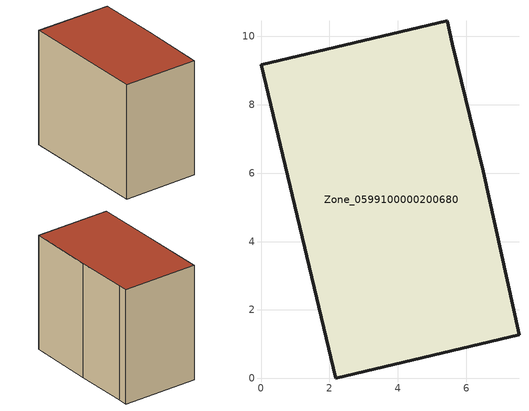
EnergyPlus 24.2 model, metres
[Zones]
Zone_0599100000200680
 floor ground (C_G): 7.54,1.27 2.18,0 0,9.17 5.44,10.46 5.6,9.78 6.5,6.05 z0
 wall outside (C_F): 6.5,6.05 5.6,9.78 5.44,10.46 0,9.17 2.18,0 7.54,1.27 6.5,6.05 z0:8.41
 roof outside (C_R): 2.18,0 7.54,1.27 6.5,6.05 5.6,9.78 5.44,10.46 0,9.17 z8.41
[BUILDING]
Pand.0599100000200680: North Axis=0; Terrain=City; Loads Convergence Tolerance Value=0.04; Temperature Convergence Tolerance Value=0.4; Solar Distribution=FullExterior; Maximum Number of Warmup Days=25; Minimum Number of Warmup Days=1
[Site:Location]
Rotterdam.The.Hague.AP_ZH_NLD Design_Conditions: Latitude=51.96; Longitude=4.45; Time Zone=1; Elevation=-4.5
[SITE:GROUNDTEMPERATURE:BUILDINGSURFACE]
18, 18, 18, 18, 18, 18, 18, 18, 18, 18, 18, 18
[MATERIAL] Thermal Absorptance=0.9; Solar Absorptance=0.7; Visible Absorptance=0.7
Name | Roughness | Thickness | Conductivity | Density | Specific Heat
G.TC.1975-1991 | MediumSmooth | 0.15 | 0.288461 | 540 | 1210
F.TC.1975-1991 | Rough | 0.3 | 0.230769 | 1920 | 840
R.TC.1975-1991 | MediumRough | 0.2 | 0.153846 | 1500 | 1000
[CONSTRUCTION]
C_G: G.TC.1975-1991
C_F: F.TC.1975-1991
C_R: R.TC.1975-1991
[ZONE]
Zone_0599100000200680: Type=1; Multiplier=1; Ceiling Height=Autocalculate; Volume=Autocalculate; Floor Area=autocalculate; Part of Total Floor Area=Yes
[ZONEINFILTRATION:DESIGNFLOWRATE]
Infil_Zone_0599100000200680: Zone or ZoneList or Space or SpaceList=Zone_0599100000200680; Schedule=AlwaysOn; Design Flow Rate Calculation Method=Flow/Area; Flow Rate per Floor Area=0.003; Constant Term Coefficient=1; Temperature Term Coefficient=0; Velocity Term Coefficient=0; Velocity Squared Term Coefficient=0
[HVACTEMPLATE:ZONE:IDEALLOADSAIRSYSTEM]
Zone_0599100000200680: Maximum Heating Supply Air Temperature=50; Minimum Cooling Supply Air Temperature=13; Maximum Heating Supply Air Humidity Ratio=0.0156; Minimum Cooling Supply Air Humidity Ratio=0.0077; Heating Limit=NoLimit; Cooling Limit=NoLimit; Dehumidification Control Type=ConstantSensibleHeatRatio; Cooling Sensible Heat Ratio=0.7; Dehumidification Setpoint=60; Humidification Control Type=None; Humidification Setpoint=30; Outdoor Air Method=None; Outdoor Air Flow Rate per Person=0.00944; Outdoor Air Flow Rate per Zone Floor Area=0; Outdoor Air Flow Rate per Zone=0; Demand Controlled Ventilation Type=None; Outdoor Air Economizer Type=NoEconomizer; Heat Recovery Type=None; Sensible Heat Recovery Effectiveness=0.7; Latent Heat Recovery Effectiveness=0.65
[ZONECONTROL:THERMOSTAT]
ThermostatControl_Zone_0599100000200680: Zone or ZoneList=Zone_0599100000200680; Control Type Schedule=DualSetpointControlType; Control 1=Thermostat_Zone_0599100000200680; Temperature Difference Between Cutout And Setpoint=0
[THERMOSTATSETPOINT:DUALSETPOINT]
Thermostat_Zone_0599100000200680: Heating Setpoint Temperature Schedule=HeatingSetpoint_Zone_0599100000200680; Cooling Setpoint Temperature Schedule=CoolingSetpoint_Zone_0599100000200680
[SCHEDULE:COMPACT]
HeatingSetpoint_Zone_0599100000200680: Through: 12/31, For: AllDays, Until: 24:00, 21
CoolingSetpoint_Zone_0599100000200680: Through: 12/31, For: AllDays, Until: 24:00, 24
DualSetpointControlType: Through: 12/31, For: AllDays, Until: 24:00, 4
AlwaysOn: Through: 12/31, For: AllDays, Until: 24:00, 1
